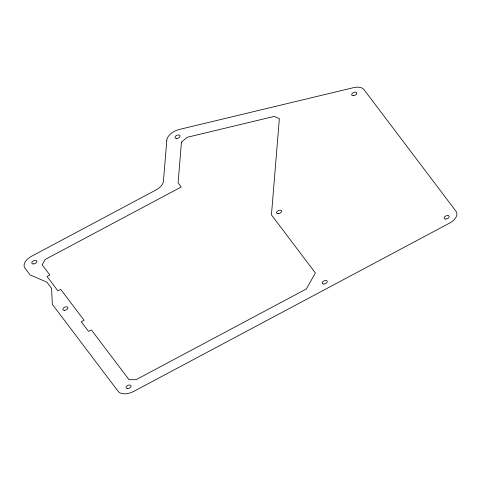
<?xml version="1.0" encoding="UTF-8"?>
<svg xmlns="http://www.w3.org/2000/svg" width="481" height="481" viewBox="0 0 481 481"><rect width="100%" height="100%" fill="white"/><g stroke="black" fill="none" stroke-linecap="round" stroke-linejoin="round"><path stroke-width="0.72" d="M166.817 140.115L163.432 181.241A12.596 7.227 -23.5 0 1 155.982 189.965L31.512 256.289A12.596 7.227 -23.5 0 0 24.91 268.043L30.056 274.849L46.928 282.197L51.587 288.353L52.327 304.299L118.218 391.426A12.596 7.227 -23.5 0 0 133.706 391.414L449.488 223.148A12.596 7.227 -23.5 0 0 456.09 211.393L363.961 89.58A12.596 7.227 -23.5 0 0 353.559 87.656L179.341 129.455A12.596 7.227 -23.5 0 0 166.817 140.115M181.445 142.148L178.096 182.876L181.205 186.989L45.142 259.487L42.166 264.839L49.82 274.964L47.012 276.455L57.906 290.861L60.714 289.364L84.091 320.28L81.289 321.777L88.588 331.427L91.39 329.93L129.034 379.701L136.057 379.695L306.385 288.943L315.368 272.943L271.44 214.863L279.353 118.651L274.26 116.402L187.127 137.307L181.445 142.148M176.671 138.522A2.7 1.545 -23.5 0 0 180.026 135.75A2.7 1.545 -23.5 0 0 175.86 135.961A2.7 1.545 -23.5 0 0 176.671 138.522M278.234 213.732A2.7 1.545 -23.5 0 0 281.589 210.961A2.7 1.545 -23.5 0 0 277.417 211.165A2.7 1.545 -23.5 0 0 278.234 213.732M323.869 284.043A2.7 1.545 -23.5 0 0 327.224 281.271A2.7 1.545 -23.5 0 0 323.052 281.475A2.7 1.545 -23.5 0 0 323.869 284.043M127.724 388.558A2.7 1.545 -23.5 0 0 131.079 385.786A2.7 1.545 -23.5 0 0 126.906 385.99A2.7 1.545 -23.5 0 0 127.724 388.558M64.544 310.335A2.7 1.545 -23.5 0 0 67.893 307.569A2.7 1.545 -23.5 0 0 63.726 307.774A2.7 1.545 -23.5 0 0 64.544 310.335M33.484 263.943A2.7 1.545 -23.5 0 0 36.839 261.177A2.7 1.545 -23.5 0 0 32.666 261.381A2.7 1.545 -23.5 0 0 33.484 263.943M445.833 219.053A2.7 1.545 -23.5 0 0 449.182 216.288A2.7 1.545 -23.5 0 0 445.015 216.492A2.7 1.545 -23.5 0 0 445.833 219.053M353.397 95.689A2.7 1.545 -23.5 0 0 356.746 92.917A2.7 1.545 -23.5 0 0 352.579 93.128A2.7 1.545 -23.5 0 0 353.397 95.689"/></g></svg>
